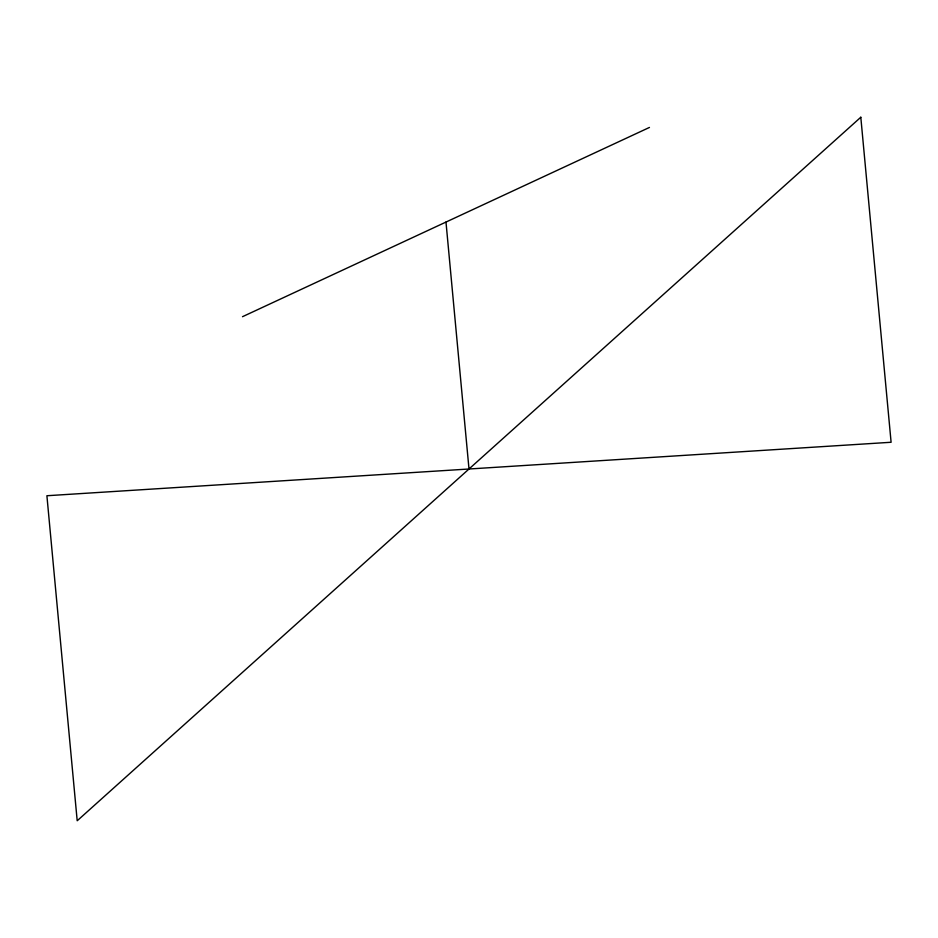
<?xml version="1.0" encoding="UTF-8"?>
<svg xmlns="http://www.w3.org/2000/svg" width="938" height="938" viewBox="0 0 938 938"><rect width="100%" height="100%" fill="white"/><g stroke="black" fill="none" stroke-linecap="round" stroke-linejoin="round"><path stroke-width="1.41" d="M242.508 316.692L649.459 127.439M445.984 222.06L469 469M860.803 117.238L77.197 820.762L46.9 495.733L891.1 442.267L860.803 117.238"/></g></svg>
